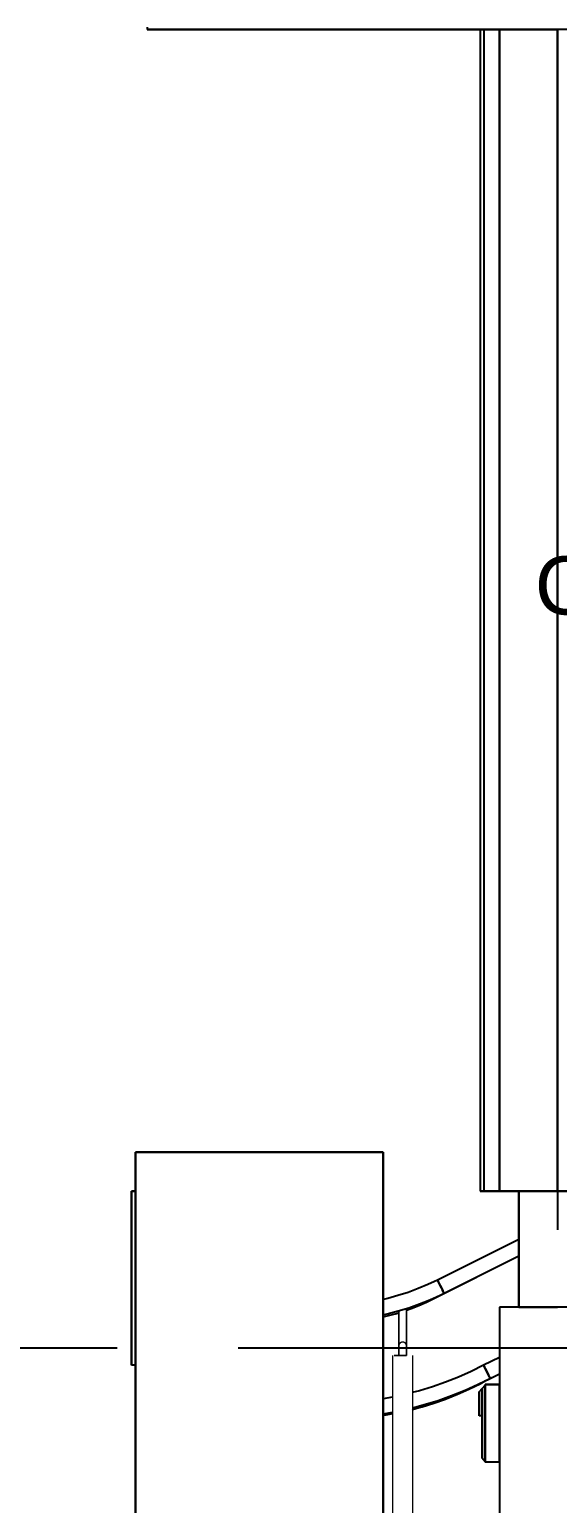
# Model space of a CAD drawing. Header units: millimetres. Extents: x -4391136 to -1798569, y -886572 to -291056.
# Drawn here: x -2256814 to -2255450, y -394347 to -390540 of the extents above; entities that cross this region are included whole.
import ezdxf
from ezdxf.enums import TextEntityAlignment as Align

# ---------------------------------------------------------------- set-up
doc = ezdxf.new("R2010")
doc.units = ezdxf.units.MM
doc.set_wipeout_variables(frame=1)
doc.linetypes.add('TA_GL_005.00000', pattern=[13.75, 5, -1.25, 1.25, -1.25, 5])
for name, color, linetype in [('000 - 0_SYM_DWG_GRIDLINE_MAIN_COLOR_251', 7, 'Continuous'), ('000 - CONCRETE_COL_CUT_COLOR_5', 7, 'Continuous'), ('000 - CONCRETE_COL_WIPEOUT_', 7, 'Continuous'), ('000 - CONCRETE_PRECAST_MAIN_COLOR_1', 7, 'Continuous'), ('000 - CONCRETE_WALL_MAIN_COLOR_1', 7, 'Continuous'), ('_PP-Dim', 7, 'Continuous')]:
    doc.layers.add(name, color=color, linetype=linetype)
doc.styles.add('TA', font='', dxfattribs={"height": 4.5})
doc.styles.add('Xref-E1-E4$0$E2_Ent2-CRD$0$Arial', font='arial.ttf', dxfattribs={"height": 300})
doc.styles.get('TA').set_extended_font_data('Cordia New')

# ---------------------------------------------------------------- blocks, each defined once
blk = doc.blocks.new('W-1-PP17-ENT2_REV00_20260527-020919_ELEVATION_2_ST')
at = {"layer": 'Defpoints', "color": 7, "lineweight": -3, "style": 'Xref-E1-E4$0$E2_Ent2-CRD$0$Arial'}
blk.add_text('C50', height=150, dxfattribs=at).set_placement((-22191.6, 103854.2), align=Align.MIDDLE_CENTER)
blk = doc.blocks.new('*U1514')
at = {"layer": '000 - 0_SYM_DWG_GRIDLINE_MAIN_COLOR_251', "color": 7, "linetype": 'ByBlock', "ltscale": 5}
blk.add_line((20, 0), (-622.815, 0), dxfattribs=at)
at = {"color": 7, "style": 'TA', "flags": 1}
blk.add_attdef('LOCATION', (6, -6), '', height=4.5, rotation=270, dxfattribs=at)
blk = doc.blocks.new('DPA_Curved type C_Left_Corner 1 - Curved Type C_Left_Corner 1-31266682-ENTRANCE 2 - ENLARGE ELEVATION 2')
at = {"layer": '000 - CONCRETE_PRECAST_MAIN_COLOR_1', "color": 7}
for p, q in [((-518973.9, 102290), (-518973.9, 105290)), ((-518973.9, 105290), (-518973.9, 102290)), ((-518923.9, 105290), (-518923.9, 102290)), ((-518923.9, 105290), (-518923.9, 102290)), ((-518913.9, 105290), (-518913.9, 102290)), ((-518457.3, 105290), (-518457.3, 102290)), ((-517533.9, 105290), (-517533.9, 102290)), ((-517523.9, 105290), (-517523.9, 102290)), ((-517523.9, 105290), (-517523.9, 102290)), ((-517473.9, 105290), (-517473.9, 102290)), ((-517473.9, 105290), (-517473.9, 102290)), ((-518973.9, 102290), (-517473.9, 102290)), ((-518923.9, 102290), (-518973.9, 102290)), ((-518913.9, 102290), (-518923.9, 102290)), ((-518457.3, 102290), (-518913.9, 102290)), ((-517533.9, 102290), (-518457.3, 102290)), ((-517523.9, 102290), (-517533.9, 102290)), ((-517473.9, 102290), (-517523.9, 102290))]:
    blk.add_line(p, q, dxfattribs=at)
blk = doc.blocks.new('DPA_Curved type A_Corner 1 - Curved Type A_corner 1-31495884-ENTRANCE 2 - ENLARGE ELEVATION 2')
at = {"layer": '000 - CONCRETE_PRECAST_MAIN_COLOR_1', "color": 7}
for p, q in [((-519163.9, 105290), (-519173.9, 105290)), ((-519173.9, 105290), (-519173.9, 105290)), ((-519173.9, 105290), (-519163.9, 105290)), ((-519173.9, 105290), (-519173.9, 102290)), ((-519173.9, 105290), (-519173.9, 102290)), ((-519123.9, 105290), (-519163.9, 105290)), ((-519163.9, 105290), (-519123.9, 105290)), ((-518973.9, 105290), (-519123.9, 105290)), ((-519123.9, 105290), (-518973.9, 105290)), ((-519123.9, 105290), (-519123.9, 102290)), ((-519123.9, 105290), (-519123.9, 102290)), ((-519123.9, 105290), (-519123.9, 102290)), ((-519123.9, 105290), (-519123.9, 102290)), ((-518973.9, 102290), (-518973.9, 105290)), ((-518973.9, 105290), (-518973.9, 102290)), ((-519163.9, 102290), (-519173.9, 102290)), ((-519173.9, 102290), (-519173.9, 102290)), ((-519173.9, 102290), (-519163.9, 102290)), ((-519123.9, 102290), (-519163.9, 102290)), ((-519163.9, 102290), (-519123.9, 102290)), ((-518973.9, 102290), (-519123.9, 102290)), ((-519123.9, 102290), (-518973.9, 102290))]:
    blk.add_line(p, q, dxfattribs=at)
blk = doc.blocks.new('DPA_Curved type B - Curved Type B-V87-ENTRANCE 2 - ENLARGE ELEVATION 2')
at = {"layer": '000 - CONCRETE_PRECAST_MAIN_COLOR_1', "color": 7}
for p, q in [((-519163.9, 105290), (-519173.9, 105290)), ((-519173.9, 105290), (-519173.9, 105290)), ((-519173.9, 105290), (-519173.9, 105290)), ((-519173.9, 105290), (-519163.9, 105290)), ((-519173.9, 105290), (-519173.9, 102290)), ((-519173.9, 105290), (-519173.9, 102290)), ((-519173.9, 105290), (-519173.9, 102290)), ((-519123.9, 105290), (-519163.9, 105290)), ((-519163.9, 105290), (-519123.9, 105290)), ((-518973.9, 105290), (-519123.9, 105290)), ((-519123.9, 105290), (-518973.9, 105290)), ((-519123.9, 102290), (-519123.9, 105290)), ((-519123.9, 105290), (-519123.9, 102290)), ((-519123.9, 105290), (-519123.9, 102290)), ((-519123.9, 105290), (-519123.9, 102290)), ((-518973.9, 102290), (-518973.9, 105290)), ((-518973.9, 105290), (-518973.9, 102290)), ((-519163.9, 102290), (-519173.9, 102290)), ((-519173.9, 102290), (-519173.9, 102290)), ((-519173.9, 102290), (-519173.9, 102290)), ((-519173.9, 102290), (-519163.9, 102290)), ((-519123.9, 102290), (-519163.9, 102290)), ((-519163.9, 102290), (-519123.9, 102290)), ((-518973.9, 102290), (-519123.9, 102290)), ((-519123.9, 102290), (-518973.9, 102290))]:
    blk.add_line(p, q, dxfattribs=at)
blk = doc.blocks.new('DPA_Curved type C_Left_Corner 1 - Curved Type C_Left_Corner 1-31266685-ENTRANCE 2 - ENLARGE ELEVATION 2')
at = {"layer": '000 - CONCRETE_PRECAST_MAIN_COLOR_1', "color": 7}
for p, q in [((-519163.9, 105290), (-519173.9, 105290)), ((-519173.9, 105290), (-519173.9, 105290)), ((-519173.9, 105290), (-519173.9, 105290)), ((-519173.9, 105290), (-519163.9, 105290)), ((-519173.9, 105290), (-519173.9, 102290)), ((-519173.9, 105290), (-519173.9, 102290)), ((-519173.9, 105290), (-519173.9, 102290)), ((-519123.9, 105290), (-519163.9, 105290)), ((-519163.9, 105290), (-519123.9, 105290)), ((-519163.9, 105290), (-519163.9, 102290)), ((-518973.9, 105290), (-519123.9, 105290)), ((-519123.9, 105290), (-518973.9, 105290)), ((-519123.9, 105290), (-519123.9, 102290)), ((-519123.9, 105290), (-519123.9, 102290)), ((-519123.9, 105290), (-519123.9, 102290)), ((-519123.9, 105290), (-519123.9, 102290)), ((-518973.9, 102290), (-518973.9, 105290)), ((-518973.9, 105290), (-518973.9, 102290)), ((-519163.9, 102290), (-519173.9, 102290)), ((-519173.9, 102290), (-519173.9, 102290)), ((-519173.9, 102290), (-519173.9, 102290)), ((-519173.9, 102290), (-519163.9, 102290)), ((-519123.9, 102290), (-519163.9, 102290)), ((-519163.9, 102290), (-519123.9, 102290)), ((-518973.9, 102290), (-519123.9, 102290)), ((-519123.9, 102290), (-518973.9, 102290))]:
    blk.add_line(p, q, dxfattribs=at)
blk = doc.blocks.new('LGF_DL_SAA_LowPower_DL1a - LGF_DL_SAA_LowPower_DL1a-13759355-ENTRANCE 2 - ENLARGE ELEVATION 2')
at = {"layer": '000 - CONCRETE_WALL_MAIN_COLOR_1', "color": 7}
for p, q in [((-519021.6, 105290), (-519021.6, 105290)), ((-518973.9, 105290), (-519021.2, 105290)), ((-519021.2, 105290), (-518973.9, 105290)), ((-518973.9, 105290), (-518973.9, 105290))]:
    blk.add_line(p, q, dxfattribs=at)
blk = doc.blocks.new('System Panel - DPA-AR_Metal Ceiling Rectangular Panel-28760989-ENTRANCE 2 - ENLARGE ELEVATION 2')
at = {"layer": '000 - CONCRETE_WALL_MAIN_COLOR_1', "color": 7}
for p, q in [((-519733.9, 105290), (-518973.9, 105290)), ((-518973.9, 105290), (-519733.9, 105290))]:
    blk.add_line(p, q, dxfattribs=at)
blk = doc.blocks.new('System Panel - DPA-AR_Metal Ceiling Rectangular Panel-23531884-ENTRANCE 2 - ENLARGE ELEVATION 2')
at = {"layer": '000 - CONCRETE_WALL_MAIN_COLOR_1', "color": 7}
for p, q in [((-519733.9, 105290), (-518973.9, 105290)), ((-518973.9, 105290), (-519733.9, 105290))]:
    blk.add_line(p, q, dxfattribs=at)
blk = doc.blocks.new('System Panel - DPA-AR_Metal Ceiling Rectangular Panel-28760781-ENTRANCE 2 - ENLARGE ELEVATION 2')
at = {"layer": '000 - CONCRETE_WALL_MAIN_COLOR_1', "color": 7}
for p, q in [((-519733.9, 105290), (-518973.9, 105290)), ((-518973.9, 105290), (-519733.9, 105290))]:
    blk.add_line(p, q, dxfattribs=at)
blk = doc.blocks.new('System Panel - DPA-AR_Metal Ceiling Rectangular Panel-28760768-ENTRANCE 2 - ENLARGE ELEVATION 2')
at = {"layer": '000 - CONCRETE_WALL_MAIN_COLOR_1', "color": 7}
for p, q in [((-519733.9, 105290), (-518973.9, 105290)), ((-518973.9, 105290), (-519733.9, 105290))]:
    blk.add_line(p, q, dxfattribs=at)
blk = doc.blocks.new('System Panel - DPA-AR_Metal Ceiling Rectangular Panel-28760774-ENTRANCE 2 - ENLARGE ELEVATION 2')
at = {"layer": '000 - CONCRETE_WALL_MAIN_COLOR_1', "color": 7}
for p, q in [((-519733.9, 105290), (-518973.9, 105290)), ((-518973.9, 105290), (-519733.9, 105290))]:
    blk.add_line(p, q, dxfattribs=at)
blk = doc.blocks.new('System Panel - Solid Entrance-23782432-ENTRANCE 2 - ENLARGE ELEVATION 2')
at = {"layer": '000 - CONCRETE_WALL_MAIN_COLOR_1', "color": 7}
for p, q in [((-519733.9, 105290), (-518973.9, 105290)), ((-518973.9, 105290), (-519733.9, 105290))]:
    blk.add_line(p, q, dxfattribs=at)
blk = doc.blocks.new('System Panel - Solid Entrance-28760812-ENTRANCE 2 - ENLARGE ELEVATION 2')
at = {"layer": '000 - CONCRETE_WALL_MAIN_COLOR_1', "color": 7}
for p, q in [((-519733.9, 105290), (-518973.9, 105290)), ((-518973.9, 105290), (-519733.9, 105290))]:
    blk.add_line(p, q, dxfattribs=at)
blk = doc.blocks.new('System Panel - Solid Entrance-28760801-ENTRANCE 2 - ENLARGE ELEVATION 2')
at = {"layer": '000 - CONCRETE_WALL_MAIN_COLOR_1', "color": 7}
for p, q in [((-519733.9, 105290), (-518973.9, 105290)), ((-518973.9, 105290), (-519733.9, 105290))]:
    blk.add_line(p, q, dxfattribs=at)
blk = doc.blocks.new('System Panel - Solid Entrance-28760788-ENTRANCE 2 - ENLARGE ELEVATION 2')
at = {"layer": '000 - CONCRETE_WALL_MAIN_COLOR_1', "color": 7}
for p, q in [((-519733.9, 105290), (-518973.9, 105290)), ((-518973.9, 105290), (-519733.9, 105290))]:
    blk.add_line(p, q, dxfattribs=at)
blk = doc.blocks.new('DPA_LIGHTING_WALL MOUNT_WLL711_A - PASITO_Asymmetrical 150_x90_-33362363-ENTRANCE 2 - ENLARGE ELEVATION 2')
at = {"layer": '000 - CONCRETE_WALL_MAIN_COLOR_1', "color": 7}
for p, q in [((-519168.6, 101780), (-519175.9, 101771)), ((-519175.9, 101771), (-519168.6, 101780)), ((-519175.9, 101771), (-519175.9, 101709.4)), ((-519175.9, 101709.4), (-519175.9, 101771)), ((-519168.6, 101780), (-519160.7, 101789)), ((-519160.7, 101789), (-519168.6, 101780)), ((-519168.6, 101780), (-519168.6, 101600)), ((-519168.6, 101600), (-519168.6, 101780)), ((-519168.6, 101709.5), (-519168.6, 101780)), ((-519168.6, 101780), (-519168.6, 101709.5)), ((-519168.6, 101600), (-519168.6, 101771)), ((-519168.6, 101771), (-519168.6, 101600)), ((-519160.7, 101790), (-519160.7, 101590)), ((-519160.7, 101590), (-519160.7, 101790)), ((-519160.7, 101790), (-519123.9, 101790)), ((-519123.9, 101790), (-519160.7, 101790)), ((-519160.7, 101591), (-519160.7, 101789)), ((-519160.7, 101789), (-519160.7, 101591)), ((-519160.7, 101600), (-519160.7, 101771)), ((-519160.7, 101771), (-519160.7, 101600)), ((-519123.9, 101790), (-519123.9, 101590)), ((-519123.9, 101590), (-519123.9, 101790)), ((-519168.6, 101709.5), (-519175.9, 101709.4)), ((-519168.6, 101709.5), (-519175.9, 101709.4)), ((-519160.7, 101591), (-519168.6, 101600)), ((-519160.7, 101591), (-519168.6, 101600)), ((-519123.9, 101590), (-519160.7, 101590)), ((-519123.9, 101590), (-519160.7, 101590))]:
    blk.add_line(p, q, dxfattribs=at)
blk = doc.blocks.new('DPA_LIGHTING_WALL MOUNT_WLL711_A - PASITO_Asymmetrical 150_x90_-33362364-ENTRANCE 2 - ENLARGE ELEVATION 2')
at = {"layer": '000 - CONCRETE_WALL_MAIN_COLOR_1', "color": 7}
for p, q in [((-519168.6, 101780), (-519175.9, 101771)), ((-519175.9, 101771), (-519168.6, 101780)), ((-519175.9, 101771), (-519175.9, 101709.4)), ((-519175.9, 101709.4), (-519175.9, 101771)), ((-519168.6, 101780), (-519160.7, 101789)), ((-519160.7, 101789), (-519168.6, 101780)), ((-519168.6, 101780), (-519168.6, 101600)), ((-519168.6, 101600), (-519168.6, 101780)), ((-519168.6, 101709.5), (-519168.6, 101780)), ((-519168.6, 101780), (-519168.6, 101709.5)), ((-519168.6, 101600), (-519168.6, 101771)), ((-519168.6, 101771), (-519168.6, 101600)), ((-519160.7, 101790), (-519160.7, 101590)), ((-519160.7, 101590), (-519160.7, 101790)), ((-519160.7, 101790), (-519123.9, 101790)), ((-519123.9, 101790), (-519160.7, 101790)), ((-519160.7, 101591), (-519160.7, 101789)), ((-519160.7, 101789), (-519160.7, 101591)), ((-519160.7, 101600), (-519160.7, 101771)), ((-519160.7, 101771), (-519160.7, 101600)), ((-519123.9, 101790), (-519123.9, 101590)), ((-519123.9, 101590), (-519123.9, 101790)), ((-519168.6, 101709.5), (-519175.9, 101709.4)), ((-519168.6, 101709.5), (-519175.9, 101709.4)), ((-519160.7, 101591), (-519168.6, 101600)), ((-519160.7, 101591), (-519168.6, 101600)), ((-519123.9, 101590), (-519160.7, 101590)), ((-519123.9, 101590), (-519160.7, 101590))]:
    blk.add_line(p, q, dxfattribs=at)
blk = doc.blocks.new('DPA_LIGHTING_WALL MOUNT_WLL711_A - PASITO_Asymmetrical 150_x90_-V118-ENTRANCE 2 - ENLARGE ELEVATION 2')
at = {"layer": '000 - CONCRETE_WALL_MAIN_COLOR_1', "color": 7}
for p, q in [((-519168.6, 101780), (-519175.9, 101771)), ((-519175.9, 101771), (-519168.6, 101780)), ((-519175.9, 101771), (-519175.9, 101709.4)), ((-519175.9, 101709.4), (-519175.9, 101771)), ((-519168.6, 101780), (-519160.7, 101789)), ((-519160.7, 101789), (-519168.6, 101780)), ((-519168.6, 101780), (-519168.6, 101600)), ((-519168.6, 101600), (-519168.6, 101780)), ((-519168.6, 101709.5), (-519168.6, 101780)), ((-519168.6, 101780), (-519168.6, 101709.5)), ((-519168.6, 101600), (-519168.6, 101771)), ((-519168.6, 101771), (-519168.6, 101600)), ((-519160.7, 101790), (-519160.7, 101590)), ((-519160.7, 101590), (-519160.7, 101790)), ((-519160.7, 101790), (-519123.9, 101790)), ((-519123.9, 101790), (-519160.7, 101790)), ((-519160.7, 101591), (-519160.7, 101789)), ((-519160.7, 101789), (-519160.7, 101591)), ((-519160.7, 101600), (-519160.7, 101771)), ((-519160.7, 101771), (-519160.7, 101600)), ((-519123.9, 101790), (-519123.9, 101590)), ((-519123.9, 101590), (-519123.9, 101790)), ((-519168.6, 101709.5), (-519175.9, 101709.4)), ((-519168.6, 101709.5), (-519175.9, 101709.4)), ((-519160.7, 101591), (-519168.6, 101600)), ((-519160.7, 101591), (-519168.6, 101600)), ((-519123.9, 101590), (-519160.7, 101590)), ((-519123.9, 101590), (-519160.7, 101590))]:
    blk.add_line(p, q, dxfattribs=at)
blk = doc.blocks.new('DPA_FHC_Double - 650x1400x350 mm_-26310406-ENTRANCE 2 - ENLARGE ELEVATION 2')
at = {"layer": '000 - CONCRETE_WALL_MAIN_COLOR_1', "color": 7}
for p, q in [((-520063.9, 102390), (-519446.6, 102390)), ((-519446.6, 102390), (-520063.9, 102390)), ((-520063.9, 102290), (-520063.9, 102390)), ((-520063.9, 102390), (-520063.9, 101290)), ((-519446.6, 102390), (-519423.9, 102390)), ((-519423.9, 102390), (-519446.6, 102390)), ((-519423.9, 102390), (-519423.9, 101290)), ((-519423.9, 101290), (-519423.9, 102390)), ((-520073.9, 102290), (-520073.9, 101840)), ((-520073.9, 101840), (-520073.9, 102290)), ((-520073.9, 102290), (-520063.9, 102290)), ((-520063.9, 102290), (-520073.9, 102290)), ((-520073.9, 102290), (-520073.9, 101840)), ((-520073.9, 101840), (-520073.9, 102290)), ((-520073.9, 102290), (-520063.9, 102290)), ((-520063.9, 102290), (-520073.9, 102290)), ((-520063.9, 101840), (-520063.9, 102290)), ((-520073.9, 101915), (-520073.9, 102215)), ((-520073.9, 102215), (-520073.9, 101915)), ((-520073.9, 101915), (-520073.9, 102215)), ((-520073.9, 102215), (-520073.9, 101915)), ((-520073.9, 101915), (-520073.9, 102215)), ((-520073.9, 102215), (-520073.9, 101915)), ((-520073.9, 101915), (-520073.9, 102215)), ((-520073.9, 102215), (-520073.9, 101915)), ((-520063.9, 101840), (-520073.9, 101840)), ((-520063.9, 101840), (-520073.9, 101840)), ((-520063.9, 101840), (-520073.9, 101840)), ((-520063.9, 101840), (-520073.9, 101840)), ((-520063.9, 101290), (-520063.9, 101840)), ((-520073.9, 101290), (-519423.9, 101290)), ((-520023.9, 101290), (-520073.9, 101290)), ((-520073.9, 101290), (-520073.9, 101090)), ((-520073.9, 101090), (-520073.9, 101290)), ((-520023.9, 101290), (-520063.9, 101290)), ((-519446.6, 101290), (-520063.9, 101290)), ((-519423.9, 101290), (-519446.6, 101290)), ((-519423.9, 101290), (-519446.6, 101290)), ((-519423.9, 101290), (-519446.6, 101290)), ((-519423.9, 101090), (-519423.9, 101290)), ((-519423.9, 101090), (-519423.9, 101290)), ((-520073.9, 101090), (-519423.9, 101090)), ((-519423.9, 101090), (-520073.9, 101090)), ((-519446.6, 101090), (-520023.9, 101090)), ((-520023.9, 101090), (-519446.6, 101090))]:
    blk.add_line(p, q, dxfattribs=at)
blk = doc.blocks.new('ACM_STR_COLN_Precast- Rectangular Column - 300x300-28756948-ENTRANCE 2 - ENLARGE ELEVATION 2')
at = {"layer": '000 - CONCRETE_WALL_MAIN_COLOR_1', "color": 7}
blk.add_line((-518973.9, 105290), (-518973.9, 102190), dxfattribs=at)
blk.add_line((-518973.9, 105290), (-518973.9, 102190), dxfattribs=at)
blk = doc.blocks.new('DPA_Flat type A - Flat Type A-31215685-ENTRANCE 2 - ENLARGE ELEVATION 2')
at = {"layer": '000 - CONCRETE_WALL_MAIN_COLOR_1', "color": 7}
for p, q in [((-518973.9, 105290), (-518973.9, 102290)), ((-518973.9, 102290), (-518973.9, 105290))]:
    blk.add_line(p, q, dxfattribs=at)
blk = doc.blocks.new('DPA_TYP_RL8_Handrail - RL10_300Tx150R-30558471-ENTRANCE 2 - ENLARGE ELEVATION 2')
at = {"layer": '000 - CONCRETE_WALL_MAIN_COLOR_1', "color": 7}
for p, q in [((-519073.9, 102165), (-519283.8, 102060.1)), ((-519267, 102026), (-519073.9, 102122.5)), ((-519123.9, 101860.5), (-519164.8, 101840.1)), ((-519147.6, 101806.2), (-519123.9, 101818))]:
    blk.add_line(p, q, dxfattribs=at)
blk = doc.blocks.new('Railing - RL8A_Post_Start-End_-30554528-ENTRANCE 2 - ENLARGE ELEVATION 2')
at = {"layer": '000 - CONCRETE_WALL_MAIN_COLOR_1', "color": 7, "lineweight": 9}
for p, q in [((-519383.9, 101976.3), (-519383.9, 101910)), ((-519363.9, 101910), (-519363.9, 101982.7)), ((-519383.9, 101890), (-519383.9, 101865)), ((-519363.9, 101865), (-519363.9, 101890)), ((-519396, 101865), (-519396, 101865)), ((-519383.8, 101865), (-519395.6, 101865)), ((-519395.6, 101865), (-519383.8, 101865)), ((-519364.1, 101865), (-519364.1, 101865))]:
    blk.add_line(p, q, dxfattribs=at)
at = {"layer": '000 - CONCRETE_WALL_MAIN_COLOR_1', "color": 7, "lineweight": 9, "flags": 128}
for points in [[(-519383.9, 101910), (-519383.9, 101909.2), (-519383.9, 101908.4), (-519383.9, 101907.6), (-519383.9, 101906.8), (-519383.9, 101906), (-519383.9, 101905.2), (-519383.9, 101904.5), (-519383.9, 101903.7), (-519383.9, 101903), (-519383.9, 101902.2), (-519383.9, 101901.5)], [(-519383.9, 101900.8), (-519383.9, 101900.1), (-519383.9, 101899.4), (-519383.9, 101898.7), (-519383.9, 101898.1), (-519383.9, 101897.4), (-519383.9, 101896.8), (-519383.9, 101896.2)], [(-519363.9, 101896.1), (-519363.9, 101896.7), (-519363.9, 101897.3), (-519363.9, 101897.9), (-519363.9, 101898.5), (-519363.9, 101899.2), (-519363.9, 101899.9), (-519363.9, 101900.6), (-519363.9, 101901.3), (-519363.9, 101902), (-519363.9, 101902.8), (-519363.9, 101903.5), (-519363.9, 101904.3), (-519363.9, 101905), (-519363.9, 101905.8), (-519363.9, 101906.6), (-519363.9, 101907.4), (-519363.9, 101908.2), (-519363.9, 101909), (-519363.9, 101909.8)]]:
    blk.add_lwpolyline(points, dxfattribs=at)
blk = doc.blocks.new('Railing - Railing-30558705-ENTRANCE 2 - ENLARGE ELEVATION 2')
at = {"color": 7}
blk.add_blockref('Railing - RL8A_Post_Start-End_-30554528-ENTRANCE 2 - ENLARGE ELEVATION 2', (0, 0), dxfattribs=at)
blk = doc.blocks.new('Railing - RL8A_Post_Start-End_-V125-ENTRANCE 2 - ENLARGE ELEVATION 2')
at = {"layer": '000 - CONCRETE_WALL_MAIN_COLOR_1', "color": 7, "lineweight": 9}
for p, q in [((-519383.9, 101910), (-519383.9, 101982)), ((-519363.9, 101988.4), (-519363.9, 101910)), ((-519383.9, 101865), (-519383.9, 101890)), ((-519363.9, 101890), (-519363.9, 101865)), ((-519398.9, 101090), (-519398.9, 101865)), ((-519373.9, 101865), (-519396, 101865)), ((-519395.6, 101865), (-519373.9, 101865)), ((-519383.6, 101865), (-519364.3, 101865)), ((-519364.3, 101865), (-519383.6, 101865)), ((-519373.9, 101865), (-519373.9, 101865)), ((-519348.9, 101865), (-519348.9, 101090))]:
    blk.add_line(p, q, dxfattribs=at)
at = {"layer": '000 - CONCRETE_WALL_MAIN_COLOR_1', "color": 7, "lineweight": 9, "flags": 128}
for points in [[(-519383.9, 101910), (-519383.9, 101909.2), (-519383.9, 101908.4), (-519383.9, 101907.6), (-519383.9, 101906.8), (-519383.9, 101906), (-519383.9, 101905.2), (-519383.9, 101904.5), (-519383.9, 101903.7), (-519383.9, 101903), (-519383.9, 101902.2), (-519383.9, 101901.5), (-519383.9, 101900.8), (-519383.9, 101900.1), (-519383.9, 101899.4), (-519383.9, 101898.7), (-519383.9, 101898.1), (-519383.9, 101897.4), (-519383.9, 101896.8), (-519383.9, 101896.2), (-519383.9, 101895.7), (-519383.9, 101895.1), (-519383.9, 101894.6), (-519383.9, 101894.1), (-519383.9, 101893.6), (-519383.9, 101893.2), (-519383.9, 101892.8), (-519383.9, 101892.4), (-519383.9, 101892), (-519383.9, 101891.7), (-519383.9, 101891.4), (-519383.9, 101891.1)], [(-519363.9, 101891), (-519363.9, 101891.3), (-519363.9, 101891.6), (-519363.9, 101891.9), (-519363.9, 101892.3), (-519363.9, 101892.6), (-519363.9, 101893.1), (-519363.9, 101893.5), (-519363.9, 101894), (-519363.9, 101894.4), (-519363.9, 101895), (-519363.9, 101895.5), (-519363.9, 101896.1), (-519363.9, 101896.7), (-519363.9, 101897.3), (-519363.9, 101897.9), (-519363.9, 101898.5), (-519363.9, 101899.2), (-519363.9, 101899.9), (-519363.9, 101900.6), (-519363.9, 101901.3), (-519363.9, 101902), (-519363.9, 101902.8), (-519363.9, 101903.5), (-519363.9, 101904.3), (-519363.9, 101905), (-519363.9, 101905.8), (-519363.9, 101906.6), (-519363.9, 101907.4), (-519363.9, 101908.2), (-519363.9, 101909), (-519363.9, 101909.8), (-519363.9, 101910)]]:
    blk.add_lwpolyline(points, dxfattribs=at)
at = {"layer": '000 - CONCRETE_WALL_MAIN_COLOR_1', "color": 7, "lineweight": 9}
blk.add_open_spline([(-519363.9, 101890), (-519363.9, 101890.9), (-519364.1, 101892.2), (-519364.7, 101893.8), (-519365.2, 101894.8), (-519365.6, 101895.6), (-519366.1, 101896.3), (-519366.7, 101896.9), (-519367.3, 101897.5), (-519368, 101898.1), (-519368.9, 101898.7), (-519370.1, 101899.3), (-519371.8, 101899.8), (-519373.9, 101900.1), (-519376.1, 101899.8), (-519377.8, 101899.3), (-519379, 101898.7), (-519379.9, 101898.1), (-519380.5, 101897.5), (-519381.2, 101896.9), (-519381.9, 101896.1), (-519382.5, 101895.2), (-519382.9, 101894.4), (-519383.3, 101893.6), (-519383.8, 101892.2), (-519383.9, 101890.9), (-519383.9, 101890)], degree=3, knots=[0, 0, 0, 0, 0.083333, 0.125, 0.166667, 0.1875, 0.208333, 0.25, 0.270833, 0.291667, 0.333333, 0.375, 0.416667, 0.5, 0.583333, 0.625, 0.666667, 0.708333, 0.729167, 0.75, 0.791667, 0.833333, 0.854167, 0.875, 0.916667, 1, 1, 1, 1], dxfattribs=at)
blk = doc.blocks.new('Railing - Railing-30559810-ENTRANCE 2 - ENLARGE ELEVATION 2')
at = {"color": 7}
blk.add_blockref('Railing - RL8A_Post_Start-End_-V125-ENTRANCE 2 - ENLARGE ELEVATION 2', (0, 0), dxfattribs=at)
blk = doc.blocks.new('DPA_TYP_RL8_Handrail - RL10_300Tx150R-V126-ENTRANCE 2 - ENLARGE ELEVATION 2')
at = {"layer": '000 - CONCRETE_WALL_MAIN_COLOR_1', "color": 7}
for p, q in [((-519073.9, 102165), (-519283.8, 102060.1)), ((-519267, 102026), (-519073.9, 102122.5)), ((-519123.9, 101860.5), (-519164.8, 101840.1)), ((-519147.6, 101806.2), (-519123.9, 101818)), ((-519423.9, 101714.5), (-519398.9, 101719.1))]:
    blk.add_line(p, q, dxfattribs=at)
at = {"layer": '000 - CONCRETE_WALL_MAIN_COLOR_1', "color": 7, "flags": 128}
for points in [[(-519283.8, 102060.1), (-519308.8, 102048.5), (-519334.1, 102037.9), (-519359.9, 102028.3), (-519386, 102019.8), (-519412.5, 102012.3), (-519423.9, 102009.6)], [(-519283.8, 102060.1), (-519283.3, 102059), (-519281.9, 102056.1), (-519279.6, 102051.5), (-519276.9, 102046), (-519273.9, 102040.1), (-519271.2, 102034.5), (-519268.9, 102030), (-519267.5, 102027), (-519267, 102026)], [(-519271.2, 102034.5), (-519273.9, 102040.1), (-519276.9, 102046), (-519279.6, 102051.5), (-519281.9, 102056.1), (-519283.3, 102059), (-519283.8, 102060)], [(-519267, 102026), (-519267.5, 102027), (-519269, 102030), (-519270.9, 102034)], [(-519423.9, 101970.5), (-519413.7, 101972.8), (-519385.7, 101980.2), (-519358, 101988.8), (-519330.6, 101998.5), (-519303.7, 102009.3), (-519277.2, 102021.1), (-519267, 102026)], [(-519164.8, 101840.1), (-519196.9, 101824.3), (-519229.6, 101809.7), (-519262.9, 101796.6), (-519296.6, 101784.7), (-519330.8, 101774.2), (-519349, 101769.4)], [(-519147.6, 101806.2), (-519147.9, 101806.8), (-519148.7, 101808.5), (-519150.1, 101811.1), (-519151.9, 101814.7), (-519154, 101818.7), (-519156.2, 101823.1), (-519158.4, 101827.5), (-519160.5, 101831.6), (-519162.3, 101835.1), (-519163.7, 101837.8), (-519164.5, 101839.5), (-519164.8, 101840.1)], [(-519164.5, 101839.5), (-519163.7, 101837.8), (-519162.3, 101835.1), (-519160.5, 101831.6), (-519158.4, 101827.5), (-519156.2, 101823.1), (-519154, 101818.7), (-519151.9, 101814.7), (-519150.1, 101811.1), (-519148.7, 101808.5), (-519147.9, 101806.8)], [(-519348.9, 101730.1), (-519318.2, 101738.3), (-519282.6, 101749.3), (-519247.4, 101761.8), (-519212.8, 101775.6), (-519178.7, 101790.8), (-519147.6, 101806.2)], [(-519398.9, 101757.7), (-519400.4, 101757.4), (-519423.9, 101753.2)]]:
    blk.add_lwpolyline(points, dxfattribs=at)
blk = doc.blocks.new('DPA_TYP_RL10_Handrail - RL10_300Tx150R-30563565-ENTRANCE 2 - ENLARGE ELEVATION 2')
at = {"layer": '000 - CONCRETE_WALL_MAIN_COLOR_1', "color": 7}
for p, q in [((-519073.9, 102165), (-519283.8, 102060.1)), ((-519073.9, 102165), (-519283.8, 102060.1)), ((-519289.8, 102014.6), (-519073.9, 102122.5)), ((-519289.8, 102014.6), (-519073.9, 102122.5)), ((-519123.9, 101860.5), (-519164.8, 101840.1)), ((-519123.9, 101860.5), (-519164.8, 101840.1)), ((-519176.2, 101791.9), (-519123.9, 101818)), ((-519159.3, 101800.3), (-519123.9, 101818)), ((-519234.2, 101764.6), (-519233.3, 101764.9)), ((-519348.9, 101726.2), (-519348, 101726.4))]:
    blk.add_line(p, q, dxfattribs=at)
at = {"layer": '000 - CONCRETE_WALL_MAIN_COLOR_1', "color": 7, "flags": 128}
for points in [[(-519363.9, 101982.3), (-519352.1, 101986.5), (-519332.1, 101994.5), (-519312.5, 102003.2), (-519293.2, 102012.8), (-519289.8, 102014.6)], [(-519348, 101988.1), (-519332.1, 101994.5), (-519312.5, 102003.2), (-519293.2, 102012.8), (-519289.8, 102014.6)], [(-519423.9, 101965.1), (-519413.8, 101967.4), (-519393, 101973), (-519383.9, 101975.8)], [(-519423.9, 101965.1), (-519413.8, 101967.4), (-519393, 101973), (-519383.9, 101975.8)], [(-519363.9, 101982.3), (-519352.1, 101986.5), (-519350.2, 101987.3)], [(-519348.9, 101726.1), (-519322.5, 101733.2), (-519291.9, 101742.6), (-519261.7, 101753.3), (-519232, 101765.2), (-519202.8, 101778.2), (-519174.1, 101792.4), (-519159.3, 101800.3)], [(-519214.9, 101773.1), (-519205.2, 101777.5), (-519176.8, 101791.6), (-519176.2, 101791.9)], [(-519341.2, 101728.2), (-519323.8, 101732.9), (-519293.5, 101742.2), (-519263.6, 101752.8), (-519260.3, 101754.1)], [(-519423.9, 101711.1), (-519416.5, 101712.1), (-519398.9, 101715.3)], [(-519423.9, 101711.1), (-519416.1, 101712.2), (-519398.9, 101715.3)]]:
    blk.add_lwpolyline(points, dxfattribs=at)
at = {"layer": '000 - CONCRETE_WALL_MAIN_COLOR_1', "color": 7}
for points in [[(-519289.8, 102014.6), (-519289.8, 102014.6), (-519290, 102014.9), (-519290.3, 102015.6)], [(-519290.3, 102015.6), (-519290, 102014.9), (-519289.8, 102014.6), (-519289.8, 102014.6)], [(-519290.3, 102015.6), (-519290, 102014.9), (-519289.8, 102014.6), (-519289.8, 102014.6)], [(-519289.8, 102014.6), (-519289.8, 102014.6), (-519290, 102014.9), (-519290.3, 102015.6)]]:
    blk.add_open_spline(points, degree=3, dxfattribs=at)
blk = doc.blocks.new('Railing - RL10_Post_Start-End_-30560395-ENTRANCE 2 - ENLARGE ELEVATION 2')
at = {"layer": '000 - CONCRETE_WALL_MAIN_COLOR_1', "color": 7, "lineweight": 9}
for p, q in [((-519383.9, 101979.5), (-519383.9, 101923)), ((-519383.9, 101976.3), (-519383.9, 101923)), ((-519363.9, 101923), (-519363.9, 101985.4)), ((-519363.9, 101923), (-519363.9, 101982.7)), ((-519383.9, 101875), (-519383.9, 101865)), ((-519363.9, 101865), (-519363.9, 101875))]:
    blk.add_line(p, q, dxfattribs=at)
at = {"layer": '000 - CONCRETE_WALL_MAIN_COLOR_1', "color": 7, "lineweight": 9, "flags": 128}
for points in [[(-519383.9, 101923), (-519383.9, 101921.5), (-519383.9, 101920), (-519383.9, 101918.5), (-519383.9, 101916.9), (-519383.9, 101915.5), (-519383.9, 101914), (-519383.9, 101912.5), (-519383.9, 101911), (-519383.9, 101909.6), (-519383.9, 101908.2), (-519383.9, 101906.8), (-519383.9, 101905.5), (-519383.9, 101904.1), (-519383.9, 101902.8), (-519383.9, 101901.5)], [(-519383.9, 101901.2), (-519383.9, 101902.5), (-519383.9, 101903.8), (-519383.9, 101905.1), (-519383.9, 101906.4), (-519383.9, 101907.8), (-519383.9, 101909.2), (-519383.9, 101910.7), (-519383.9, 101912.1), (-519383.9, 101913.6), (-519383.9, 101915), (-519383.9, 101916.5), (-519383.9, 101918), (-519383.9, 101919.6), (-519383.9, 101921.1), (-519383.9, 101922.6)], [(-519363.9, 101923), (-519363.9, 101921.5), (-519363.9, 101920), (-519363.9, 101918.5), (-519363.9, 101916.9), (-519363.9, 101915.5), (-519363.9, 101914), (-519363.9, 101912.5), (-519363.9, 101911), (-519363.9, 101909.6), (-519363.9, 101908.2), (-519363.9, 101906.8), (-519363.9, 101905.5), (-519363.9, 101904.1), (-519363.9, 101902.8), (-519363.9, 101901.5), (-519363.9, 101900.3), (-519363.9, 101899.1), (-519363.9, 101897.9), (-519363.9, 101896.8), (-519363.9, 101895.7), (-519363.9, 101894.7), (-519363.9, 101893.7), (-519363.9, 101892.8), (-519363.9, 101891.9), (-519363.9, 101891), (-519363.9, 101890.2), (-519363.9, 101889.5), (-519363.9, 101888.8), (-519363.9, 101888.2)], [(-519363.9, 101888), (-519363.9, 101888.6), (-519363.9, 101889.3), (-519363.9, 101890), (-519363.9, 101890.8), (-519363.9, 101891.6), (-519363.9, 101892.5), (-519363.9, 101893.5), (-519363.9, 101894.4), (-519363.9, 101895.5), (-519363.9, 101896.5), (-519363.9, 101897.6), (-519363.9, 101898.8), (-519363.9, 101900), (-519363.9, 101901.2), (-519363.9, 101902.5), (-519363.9, 101903.8), (-519363.9, 101905.1), (-519363.9, 101906.4), (-519363.9, 101907.8), (-519363.9, 101909.2), (-519363.9, 101910.7), (-519363.9, 101912.1), (-519363.9, 101913.6), (-519363.9, 101915), (-519363.9, 101916.5), (-519363.9, 101918), (-519363.9, 101919.6), (-519363.9, 101921.1), (-519363.9, 101922.6)], [(-519383.9, 101901), (-519383.9, 101900.3), (-519383.9, 101899.1), (-519383.9, 101897.9), (-519383.9, 101896.8), (-519383.9, 101895.7), (-519383.9, 101894.7), (-519383.9, 101893.7), (-519383.9, 101892.8), (-519383.9, 101891.9), (-519383.9, 101891), (-519383.9, 101890.2), (-519383.9, 101889.5), (-519383.9, 101888.8), (-519383.9, 101888.2)], [(-519383.9, 101888), (-519383.9, 101888.6), (-519383.9, 101889.3), (-519383.9, 101890), (-519383.9, 101890.8), (-519383.9, 101891.6), (-519383.9, 101892.5), (-519383.9, 101893.5), (-519383.9, 101894.4), (-519383.9, 101895.5), (-519383.9, 101896.5), (-519383.9, 101897.6), (-519383.9, 101898.8), (-519383.9, 101900), (-519383.9, 101901)]]:
    blk.add_lwpolyline(points, dxfattribs=at)
blk = doc.blocks.new('Railing - Railing-30563606-ENTRANCE 2 - ENLARGE ELEVATION 2')
at = {"color": 7}
blk.add_blockref('Railing - RL10_Post_Start-End_-30560395-ENTRANCE 2 - ENLARGE ELEVATION 2', (0, 0), dxfattribs=at)
blk = doc.blocks.new('A$C3de08056')
at = {"layer": '000 - CONCRETE_WALL_MAIN_COLOR_1', "lineweight": 9}
h = blk.add_hatch(dxfattribs=at)
h.set_pattern_fill('FP_1', style=0, pattern_type=2)
h.set_pattern_definition([(90, (-5209.9, -4840), (-600, 4e-14), [])])
h.paths.add_polyline_path([(-28609.9, -5100), (-28597.4, -5100), (-28597.4, -5095), (-28002.4, -5095), (-28002.4, -5100), (-27998.1, -5100), (-27998.1, -5095), (-27403.1, -5095), (-27403.1, -5100), (-27398.8, -5100), (-27398.8, -5095), (-26803.8, -5095), (-26803.8, -5100), (-26799.6, -5100), (-26799.6, -5095), (-26204.6, -5095), (-26204.6, -5100), (-26200.3, -5100), (-26200.3, -5095), (-25605.3, -5095), (-25605.3, -5100), (-25601, -5100), (-25601, -5095), (-25006, -5095), (-25006, -5100), (-25001.7, -5100), (-25001.7, -5095), (-24406.7, -5095), (-24406.7, -5100), (-24402.4, -5100), (-24402.4, -5095), (-23807.4, -5095), (-23807.4, -5100), (-23803.1, -5100), (-23803.1, -5095), (-23208.1, -5095), (-23208.1, -5100), (-23203.8, -5100), (-23203.8, -5095), (-22608.8, -5095), (-22608.8, -5100), (-22604.6, -5100), (-22604.6, -5095), (-22009.6, -5095), (-22009.6, -5100), (-22005.3, -5100), (-22005.3, -5095), (-21410.3, -5095), (-21410.3, -5100), (-21406, -5100), (-21406, -5095), (-20811, -5095), (-20811, -5100), (-20806.7, -5100), (-20806.7, -5095), (-20211.7, -5095), (-20211.7, -5100), (-20207.4, -5100), (-20207.4, -5095), (-19612.4, -5095), (-19612.4, -5099.9), (-19607.4, -5099.9), (-19607.4, -5095), (-19128.4, -5094.5), (-6372.4, -4950), (-6372.4, -4945), (-5177.6, -4945), (-5177.6, -4950), (-5172.8, -4950), (-5172.8, -4945), (-5054.9, -4945), (-5054.9, -4850), (-28649.9, -4850), (-28649.9, -5100)])
h.paths.add_polyline_path([(-26298.1, -4840), (-5054.9, -4840), (-5054.9, -4200), (-5545.8, -4200), (-5545.8, -4510), (-5755.8, -4510), (-5755.8, -4200), (-26290.8, -4200), (-26290.8, -4510), (-26500.8, -4510), (-26500.8, -4200), (-28649.9, -4200), (-28649.9, -4840), (-26548, -4840)])
h.paths.add_polyline_path([(-28290.5, -4527.5), (-28306.9, -4521.9), (-28316.6, -4508.5), (-28316.3, -4491), (-28306.6, -4477.7), (-28290.5, -4472.5), (-28274.1, -4478.1), (-28264.3, -4492.3), (-28264.7, -4509), (-28274.4, -4522.3), (-28288.1, -4526.7)])
h.paths.add_polyline_path([(-28288.5, -4516.7), (-28278.1, -4512.4), (-28274.3, -4502), (-28279.7, -4502), (-28282.5, -4508.1), (-28288.5, -4510.7), (-28288.5, -4515.9)])
h.paths.add_polyline_path([(-28292.5, -4516.7), (-28292.5, -4510.7), (-28298.5, -4508.1), (-28302, -4502), (-28307.1, -4502.2), (-28302.3, -4512.6), (-28294.4, -4515.9)])
h.paths.add_polyline_path([(-28302, -4498), (-28301.2, -4498), (-28298.5, -4491.9), (-28292.5, -4489.3), (-28292.5, -4483.3), (-28302.8, -4487.6), (-28306.7, -4498), (-28305.4, -4498)])
h.paths.add_polyline_path([(-28273.8, -4498), (-28278.6, -4487.4), (-28288.5, -4483.3), (-28288.5, -4489.3), (-28282.2, -4492.3), (-28279, -4498), (-28274.3, -4498)])
h.paths.add_polyline_path([(-28290.5, -4343.9), (-28295.6, -4343.1), (-28296.1, -4338.3), (-28296.4, -4333.4), (-28296, -4326.9), (-28295.6, -4326.4), (-28301.1, -4325.8), (-28305.5, -4323), (-28305.5, -4314.2), (-28300.1, -4311.3), (-28297.3, -4310.8), (-28297.5, -4308.6), (-28301.5, -4306.4), (-28301.5, -4303.8), (-28303.9, -4303.8), (-28304.1, -4304.9), (-28307.8, -4315.2), (-28309.9, -4315.2), (-28310.2, -4303.8), (-28311.8, -4303.8), (-28310, -4299.5), (-28311.7, -4296.1), (-28309.9, -4296.1), (-28310, -4282), (-28311.2, -4279.8), (-28311.2, -4275.6), (-28309.9, -4273.3), (-28307.5, -4272.1), (-28302.8, -4271.9), (-28300, -4271.9), (-28295.6, -4265), (-28293.9, -4265), (-28293.9, -4263), (-28287, -4263), (-28287, -4265), (-28285.3, -4265), (-28281, -4271.9), (-28279.5, -4271.9), (-28279.9, -4283.5), (-28282.4, -4283.5), (-28282.1, -4292.2), (-28279.5, -4293.6), (-28279.5, -4306.4), (-28283.6, -4308.7), (-28283.4, -4311), (-28278.8, -4312.1), (-28275.5, -4314.2), (-28275.5, -4323), (-28279.9, -4325.8), (-28285.4, -4326.8), (-28284.5, -4327), (-28285.1, -4330.9), (-28285.3, -4331.7), (-28284.5, -4332.1), (-28285.1, -4335.7), (-28285.3, -4336.5), (-28284.5, -4336.9), (-28285, -4340), (-28285.4, -4343.1)])
h.paths.add_polyline_path([(-28314.8, -4300.8), (-28314.8, -4299.2), (-28313.9, -4300)])
h.paths.add_polyline_path([(-28311.9, -4298), (-28312.5, -4296.2), (-28311.7, -4296.1)])
h.paths.add_polyline_path([(-28302.5, -4296.1), (-28301.5, -4296.1), (-28301.5, -4293.6), (-28298.5, -4291.3), (-28298.9, -4283.5), (-28302.8, -4283.5), (-28302.8, -4296.1)])
h.paths.add_polyline_path([(-28306.4, -4279.2), (-28305.1, -4278.5), (-28305.1, -4277), (-28306.4, -4276.2), (-28307.7, -4277), (-28307.7, -4278.5), (-28306.8, -4279.2)])
at = {"layer": '000 - CONCRETE_WALL_MAIN_COLOR_1', "color": 7}
for p, q in [((-29559.4, -894), (-29559.4, -900)), ((-16609.4, -900), (-29559.4, -900)), ((-29259.4, -900), (-29559.4, -900)), ((-29559.4, -900), (-28499.9, -900)), ((-29559.4, -900), (-29259.4, -900)), ((-28449.9, -900), (-29259.4, -900)), ((-29259.4, -900), (-28499.9, -900)), ((-28599.9, -4200), (-28599.9, -3900)), ((-28599.9, -3900), (-28499.9, -3900)), ((-28499.9, -3900), (-28599.9, -3900)), ((-28599.9, -3900), (-28599.9, -4200)), ((-28599.9, -4200), (-28599.9, -3900)), ((-28599.9, -3900), (-28499.9, -3900)), ((-28599.9, -4025), (-28599.9, -3900)), ((-28599.9, -3900), (-28599.9, -4025)), ((-28499.9, -3900), (-28599.9, -3900)), ((-28599.9, -3900), (-28499.9, -3900)), ((-28499.9, -3900), (-28599.9, -3900)), ((-28599.9, -3900), (-28499.9, -3900)), ((-28599.9, -3900), (-28599.9, -4000)), ((-28599.9, -3900), (-28599.9, -4000)), ((-28599.9, -4025), (-28599.9, -4000)), ((-28599.9, -4000), (-28599.9, -4025)), ((-28599.9, -4200), (-28599.9, -4067.5)), ((-28599.9, -4067.5), (-28599.9, -4200)), ((-28599.9, -4200), (-28599.9, -4067.5)), ((-28599.9, -4067.5), (-28599.9, -4200)), ((-5054.9, -4200), (-28649.9, -4200)), ((-28649.9, -4200), (-28649.9, -4840)), ((-28649.9, -4200), (-28649.9, -4840)), ((-28599.9, -4200), (-28649.9, -4200)), ((-28599.9, -4200), (-28649.9, -4200)), ((-28649.9, -4200), (-28649.9, -4329.5)), ((-28649.9, -4200), (-28649.9, -4329.5)), ((-28599.9, -4200), (-28649.9, -4200)), ((-28499.9, -4200), (-28599.9, -4200)), ((-28599.9, -4200), (-28499.9, -4200)), ((-28649.9, -4372), (-28649.9, -4840)), ((-28649.9, -4372), (-28649.9, -4840))]:
    blk.add_line(p, q, dxfattribs=at)
at = {"layer": '000 - CONCRETE_PRECAST_MAIN_COLOR_1', "color": 7}
for name in ['DPA_Curved type A_Corner 1 - Curved Type A_corner 1-31495884-ENTRANCE 2 - ENLARGE ELEVATION 2', 'DPA_Curved type B - Curved Type B-V87-ENTRANCE 2 - ENLARGE ELEVATION 2', 'DPA_Curved type B - Curved Type B-V87-ENTRANCE 2 - ENLARGE ELEVATION 2', 'DPA_Curved type C_Left_Corner 1 - Curved Type C_Left_Corner 1-31266685-ENTRANCE 2 - ENLARGE ELEVATION 2', 'DPA_Curved type C_Left_Corner 1 - Curved Type C_Left_Corner 1-31266682-ENTRANCE 2 - ENLARGE ELEVATION 2']:
    blk.add_blockref(name, (490474, -106190), dxfattribs=at)
at = {"layer": '000 - CONCRETE_WALL_MAIN_COLOR_1', "color": 7}
for name in ['System Panel - DPA-AR_Metal Ceiling Rectangular Panel-28760989-ENTRANCE 2 - ENLARGE ELEVATION 2', 'System Panel - DPA-AR_Metal Ceiling Rectangular Panel-23531884-ENTRANCE 2 - ENLARGE ELEVATION 2', 'System Panel - DPA-AR_Metal Ceiling Rectangular Panel-23531884-ENTRANCE 2 - ENLARGE ELEVATION 2', 'System Panel - DPA-AR_Metal Ceiling Rectangular Panel-28760781-ENTRANCE 2 - ENLARGE ELEVATION 2', 'System Panel - DPA-AR_Metal Ceiling Rectangular Panel-28760768-ENTRANCE 2 - ENLARGE ELEVATION 2', 'System Panel - DPA-AR_Metal Ceiling Rectangular Panel-28760781-ENTRANCE 2 - ENLARGE ELEVATION 2', 'System Panel - DPA-AR_Metal Ceiling Rectangular Panel-28760774-ENTRANCE 2 - ENLARGE ELEVATION 2', 'System Panel - Solid Entrance-23782432-ENTRANCE 2 - ENLARGE ELEVATION 2', 'System Panel - Solid Entrance-23782432-ENTRANCE 2 - ENLARGE ELEVATION 2', 'System Panel - Solid Entrance-28760812-ENTRANCE 2 - ENLARGE ELEVATION 2', 'System Panel - Solid Entrance-28760801-ENTRANCE 2 - ENLARGE ELEVATION 2', 'System Panel - Solid Entrance-28760788-ENTRANCE 2 - ENLARGE ELEVATION 2', 'System Panel - Solid Entrance-28760788-ENTRANCE 2 - ENLARGE ELEVATION 2', 'LGF_DL_SAA_LowPower_DL1a - LGF_DL_SAA_LowPower_DL1a-13759355-ENTRANCE 2 - ENLARGE ELEVATION 2', 'LGF_DL_SAA_LowPower_DL1a - LGF_DL_SAA_LowPower_DL1a-13759355-ENTRANCE 2 - ENLARGE ELEVATION 2', 'LGF_DL_SAA_LowPower_DL1a - LGF_DL_SAA_LowPower_DL1a-13759355-ENTRANCE 2 - ENLARGE ELEVATION 2', 'ACM_STR_COLN_Precast- Rectangular Column - 300x300-28756948-ENTRANCE 2 - ENLARGE ELEVATION 2', 'DPA_Flat type A - Flat Type A-31215685-ENTRANCE 2 - ENLARGE ELEVATION 2', 'DPA_FHC_Double - 650x1400x350 mm_-26310406-ENTRANCE 2 - ENLARGE ELEVATION 2', 'DPA_TYP_RL8_Handrail - RL10_300Tx150R-V126-ENTRANCE 2 - ENLARGE ELEVATION 2', 'DPA_TYP_RL10_Handrail - RL10_300Tx150R-30563565-ENTRANCE 2 - ENLARGE ELEVATION 2', 'DPA_TYP_RL8_Handrail - RL10_300Tx150R-30558471-ENTRANCE 2 - ENLARGE ELEVATION 2', 'Railing - Railing-30559810-ENTRANCE 2 - ENLARGE ELEVATION 2', 'Railing - Railing-30558705-ENTRANCE 2 - ENLARGE ELEVATION 2', 'Railing - Railing-30563606-ENTRANCE 2 - ENLARGE ELEVATION 2', 'DPA_LIGHTING_WALL MOUNT_WLL711_A - PASITO_Asymmetrical 150_x90_-33362363-ENTRANCE 2 - ENLARGE ELEVATION 2', 'DPA_LIGHTING_WALL MOUNT_WLL711_A - PASITO_Asymmetrical 150_x90_-33362364-ENTRANCE 2 - ENLARGE ELEVATION 2', 'DPA_LIGHTING_WALL MOUNT_WLL711_A - PASITO_Asymmetrical 150_x90_-V118-ENTRANCE 2 - ENLARGE ELEVATION 2']:
    blk.add_blockref(name, (490474, -106190), dxfattribs=at)
blk = doc.blocks.new('W-1-PP17-ENT2_REV00_20260527-020919_ELEVATION_2_EX')
at = {"color": 7}
blk.add_blockref('A$C3de08056', (6174.9, 106190), dxfattribs=at)

msp = doc.modelspace()

# ---------------------------------------------------------------- block references
at = {"layer": '000 - 0_SYM_DWG_GRIDLINE_MAIN_COLOR_251', "color": 7, "linetype": 'TA_GL_005.00000', "xscale": 50, "yscale": 50, "zscale": 50, "rotation": 180}
msp.add_blockref('*U1514', (-2259650.2, -393945.5), dxfattribs=at)
at = {"layer": '_PP-Dim', "color": 7}
msp.add_blockref('W-1-PP17-ENT2_REV00_20260527-020919_ELEVATION_2_ST', (-2233125.2, -495830.4), dxfattribs=at)

# ---------------------------------------------------------------- next in the draw order: block references
at = {"color": 7}
msp.add_blockref('W-1-PP17-ENT2_REV00_20260527-020919_ELEVATION_2_EX', (-2233125.2, -495830.4), dxfattribs=at)

doc.saveas('drawing.dxf')
